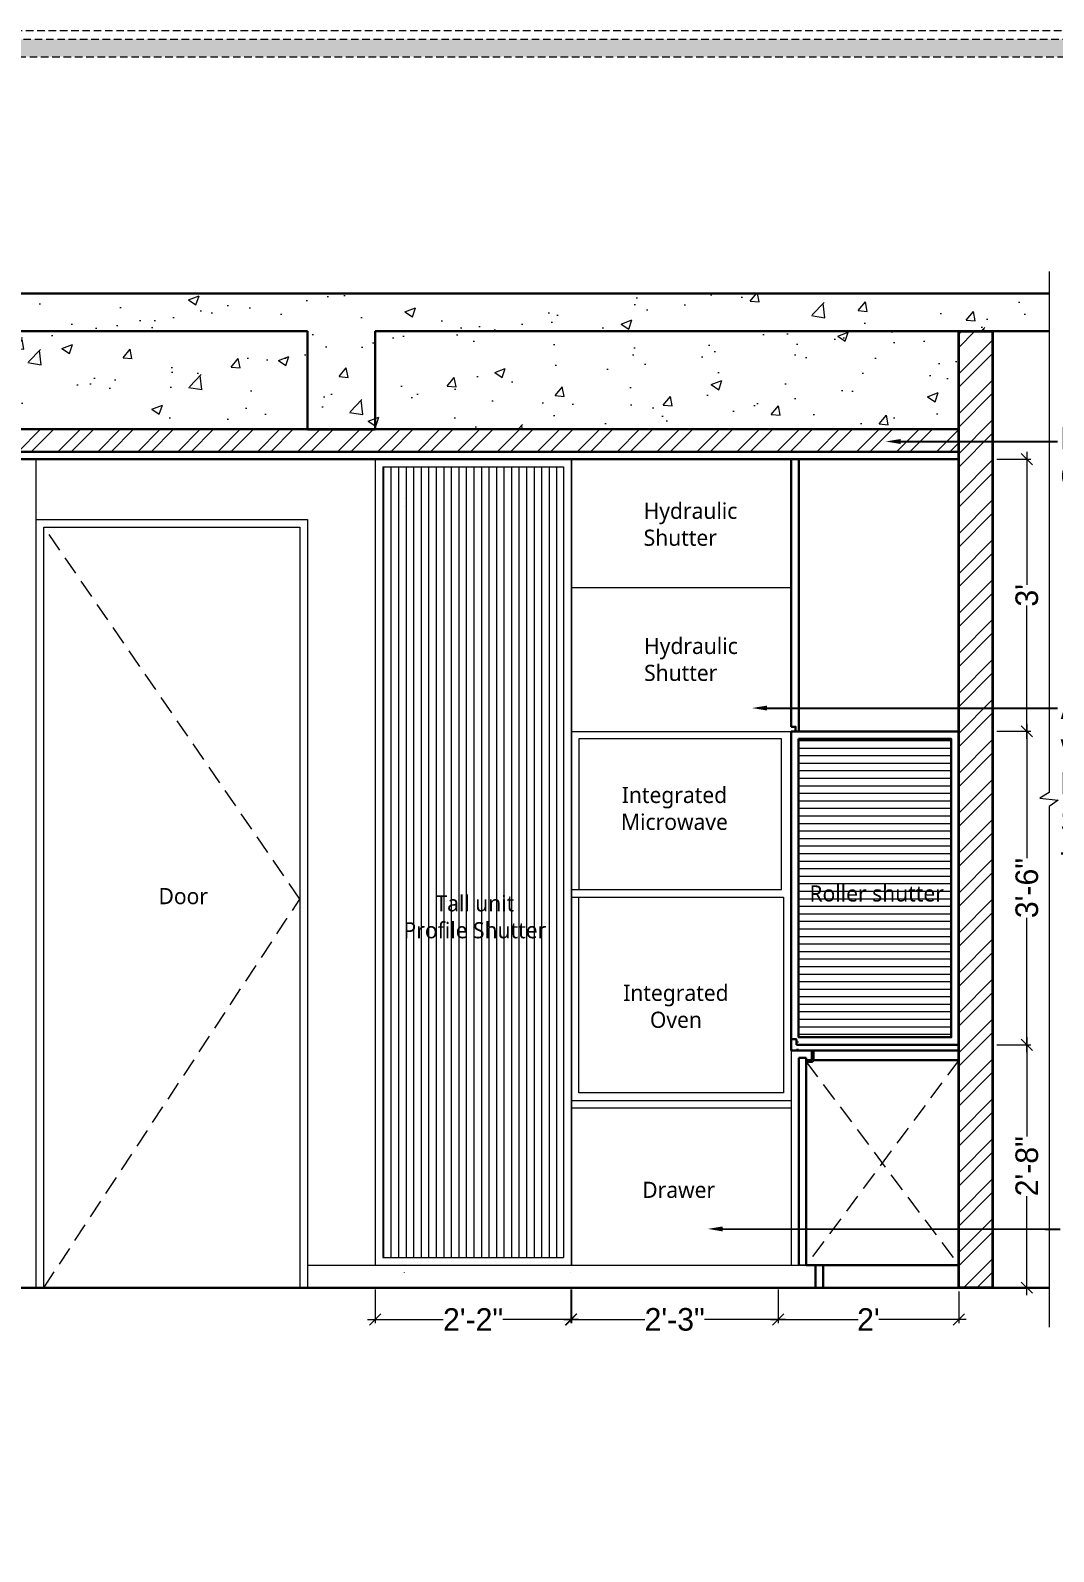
# Model space of a CAD drawing. Header units: millimetres. Extents: x 56222 to 3066687, y -650199 to -121287.
# Drawn here: x 140766.1 to 140902, y -184253.3 to -184051.3 of the extents above; entities that cross this region are included whole.
import ezdxf
from ezdxf import colors
from ezdxf.entities.mleader import LeaderData, LeaderLine
from ezdxf.math import Vec2, Vec3

# ---------------------------------------------------------------- set-up
doc = ezdxf.new("R2010")
doc.units = ezdxf.units.MM
doc.header["$MEASUREMENT"] = 0
doc.header["$PDMODE"] = 35
for name, pattern in [('DASHED', [0.75, 0.5, -0.25]), ('DASHED2', [0.375, 0.25, -0.125]), ('DASHEDX2', [1.5, 1, -0.5])]:
    doc.linetypes.add(name, pattern=pattern)
doc.layers.get('Defpoints').update_dxf_attribs({"color": 220})
doc.layers.add('AR HATCH-7', color=7, linetype='Continuous')
doc.layers.add('str coll', color=6, linetype='Continuous')
for name, color, linetype, lineweight in [('COLUMN', 1, 'Continuous', 30), ('Dimension', 10, 'DASHEDX2', 20), ('el', 7, 'Continuous', 20), ('ELEVATION', 250, 'Continuous', 9), ('FIRST FLOOR ( DW_RAIL )', 7, 'Continuous', 9), ('FURNITURE', 32, 'Continuous', 9), ('furniture dimensions', 1, 'DASHED', 0), ('FURNITURE-1', 252, 'Continuous', 13), ('Labelling', 1, 'Continuous', 25), ('SECTION ( SLAB PLine )', 104, 'Continuous', 30), ('Text', 7, 'Continuous', 15), ('wall', 7, 'Continuous', 30)]:
    doc.layers.add(name, color=color, linetype=linetype, lineweight=lineweight)
doc.layers.add('hatch', color=250, linetype='Continuous', lineweight=9, transparency=0.5)
doc.styles.add('century g', font='GOTHIC.TTF')
doc.styles.get("Standard").update_dxf_attribs({"font": 'arial.ttf', "height": 6})
doc.styles.add('style4', font='ARIALN.TTF')
doc.dimstyles.new('Archana', dxfattribs={"dimtxt": 2, "dimasz": 0.75, "dimexe": 0.5, "dimexo": 0.5, "dimgap": 0, "dimtad": 0, "dimzin": 0, "dimdsep": 46, "dimlunit": 4, "dimtxsty": 'century g', "dimblk": 'OBLIQUE', "dimcen": 0, "dimdle": 1, "dimclrd": 256, "dimclre": 256, "dimclrt": 256, "dimadec": 0, "dimazin": 0, "dimtfac": 1, "dimtofl": 0, "dimtmove": 1, "dimatfit": 3, "dimfxl": 1, "dimfxlon": 1, "dimtolj": 1, "dimtzin": 0, "dimlwd": -1, "dimlwe": -1, "dimarcsym": 0})
pattern_1 = [(50, (1826.904, 5.807), (14.34520365, -1.2550427), [1.5, -16.5]), (355, (1826.904, 5.807), (-2.7750267, 15.0438427), [1.2, -13.2]), (100.4514445, (1828.099, 5.702), (11.5701769, 13.7887998), [1.2748038, -14.0228422]), (46.1842, (1826.904, 9.807), (21.3448266, -3.3103856), [2.25, -24.75]), (96.635635, (1828.682, 9.531), (18.693239, 19.482372), [1.9122068, -21.0342752]), (351.184164, (1826.904, 9.807), (18.693239, 19.482372), [1.8, -19.8]), (21, (1828.904, 8.807), (11.93814104, -8.0523778), [1.5, -16.5]), (326, (1828.904, 8.807), (4.8663066, 14.5030009), [1.2, -13.2]), (71.451445, (1829.899, 8.136), (16.8044475, 6.45062306), [1.2748038, -14.0228422]), (37.5, (1826.904, 5.807), (0.24319711, 6.65787708), [0, -13.04, 0, -13.4, 0, -13.25]), (7.5, (1826.904, 5.807), (5.26139075, 7.88823424), [0, -7.64, 0, -12.74, 0, -5.05]), (327.5, (1822.444, 5.807), (10.67644872, -0.45109743), [0, -5, 0, -15.6, 0, -20.7]), (317.5, (1820.444, 5.807), (11.6637234, 2.00209965), [0, -6.5, 0, -10.36, 0, -14.7])]

# ---------------------------------------------------------------- blocks, each defined once
blk = doc.blocks.new('_Oblique')
at = {"layer": 'wall', "color": 0, "lineweight": -2}
blk.add_line((-0.5, -0.5), (0.5, 0.5), dxfattribs=at)
blk = doc.blocks.new('*D400')
at = {"layer": 'Defpoints', "color": 0, "linetype": 'Continuous', "lineweight": 30, "transparency": 16777216}
for p in [(140811.86, -184215.24), (140837.85, -184215.16), (140837.85, -184222.47)]:
    blk.add_point(p, dxfattribs=at)
at = {"layer": 'furniture dimensions', "color": 5, "linetype": 'ByBlock', "transparency": 16777216}
blk.add_line((140811.86, -184218.47), (140811.86, -184222.97), dxfattribs=at)
at = {"layer": 'furniture dimensions', "color": 5, "linetype": 'Continuous', "transparency": 16777216}
for p, q in [((140837.85, -184218.47), (140837.85, -184222.97)), ((140810.86, -184222.47), (140820.9, -184222.47)), ((140838.85, -184222.47), (140828.81, -184222.47))]:
    blk.add_line(p, q, dxfattribs=at)
at = {"layer": 'furniture dimensions', "color": 5, "linetype": 'Continuous', "transparency": 16777216, "xscale": 1.5, "yscale": 1.5, "zscale": 1.5, "rotation": 180}
blk.add_blockref('_Oblique', (140811.86, -184222.47), dxfattribs=at)
at = {"layer": 'furniture dimensions', "color": 5, "linetype": 'Continuous', "transparency": 16777216, "xscale": 1.5, "yscale": 1.5, "zscale": 1.5}
blk.add_blockref('_Oblique', (140837.85, -184222.47), dxfattribs=at)
at = {"layer": 'furniture dimensions', "linetype": 'Continuous', "lineweight": 0, "transparency": 16777216, "insert": (140824.86, -184222.47), "char_height": 3, "attachment_point": 5, "style": 'century g'}
blk.add_mtext('\\A1;2\'-2"', dxfattribs=at)
blk = doc.blocks.new('*D401')
at = {"layer": 'Defpoints', "color": 0, "linetype": 'Continuous', "lineweight": 30, "transparency": 16777216}
for p in [(140837.91, -184215.24), (140865.36, -184215.24), (140865.36, -184222.47)]:
    blk.add_point(p, dxfattribs=at)
at = {"layer": 'furniture dimensions', "color": 5, "linetype": 'ByBlock', "transparency": 16777216}
blk.add_line((140837.91, -184218.47), (140837.91, -184222.97), dxfattribs=at)
at = {"layer": 'furniture dimensions', "color": 5, "linetype": 'Continuous', "transparency": 16777216}
for p, q in [((140865.36, -184218.47), (140865.36, -184222.97)), ((140836.91, -184222.47), (140847.68, -184222.47)), ((140866.36, -184222.47), (140855.59, -184222.47))]:
    blk.add_line(p, q, dxfattribs=at)
at = {"layer": 'furniture dimensions', "color": 5, "linetype": 'Continuous', "transparency": 16777216, "xscale": 1.5, "yscale": 1.5, "zscale": 1.5, "rotation": 180}
blk.add_blockref('_Oblique', (140837.91, -184222.47), dxfattribs=at)
at = {"layer": 'furniture dimensions', "color": 5, "linetype": 'Continuous', "transparency": 16777216, "xscale": 1.5, "yscale": 1.5, "zscale": 1.5}
blk.add_blockref('_Oblique', (140865.36, -184222.47), dxfattribs=at)
at = {"layer": 'furniture dimensions', "linetype": 'Continuous', "lineweight": 0, "transparency": 16777216, "insert": (140851.63, -184222.47), "char_height": 3, "attachment_point": 5, "style": 'century g'}
blk.add_mtext('\\A1;2\'-3"', dxfattribs=at)
blk = doc.blocks.new('*D402')
at = {"layer": 'Defpoints', "color": 0, "linetype": 'Continuous', "lineweight": 30, "transparency": 16777216}
for p in [(140865.36, -184218.24), (140889.36, -184218.24), (140865.36, -184222.47)]:
    blk.add_point(p, dxfattribs=at)
at = {"layer": 'furniture dimensions', "color": 5, "linetype": 'Continuous', "transparency": 16777216}
for p, q in [((140865.36, -184218.74), (140865.36, -184222.97)), ((140864.36, -184222.47), (140875.98, -184222.47)), ((140890.36, -184222.47), (140878.74, -184222.47))]:
    blk.add_line(p, q, dxfattribs=at)
at = {"layer": 'furniture dimensions', "color": 5, "linetype": 'ByBlock', "transparency": 16777216}
blk.add_line((140889.36, -184218.74), (140889.36, -184222.97), dxfattribs=at)
at = {"layer": 'furniture dimensions', "color": 5, "linetype": 'Continuous', "transparency": 16777216, "xscale": 1.5, "yscale": 1.5, "zscale": 1.5, "rotation": 180}
blk.add_blockref('_Oblique', (140865.36, -184222.47), dxfattribs=at)
at = {"layer": 'furniture dimensions', "color": 5, "linetype": 'Continuous', "transparency": 16777216, "xscale": 1.5, "yscale": 1.5, "zscale": 1.5}
blk.add_blockref('_Oblique', (140889.36, -184222.47), dxfattribs=at)
at = {"layer": 'furniture dimensions', "linetype": 'Continuous', "lineweight": 0, "transparency": 16777216, "insert": (140877.36, -184222.47), "char_height": 3, "attachment_point": 5, "style": 'century g'}
blk.add_mtext("\\A1;2'", dxfattribs=at)
blk = doc.blocks.new('*D403')
at = {"layer": 'Defpoints', "color": 0, "linetype": 'Continuous', "lineweight": 30, "transparency": 16777216}
for p in [(140867.83, -184185.99), (140898.41, -184185.99), (140887, -184218.24)]:
    blk.add_point(p, dxfattribs=at)
at = {"layer": 'furniture dimensions', "color": 5, "linetype": 'Continuous', "transparency": 16777216}
for p, q in [((140894.41, -184185.99), (140898.91, -184185.99)), ((140898.41, -184184.99), (140898.41, -184198.16)), ((140898.41, -184219.24), (140898.41, -184206.07))]:
    blk.add_line(p, q, dxfattribs=at)
at = {"layer": 'furniture dimensions', "color": 5, "linetype": 'ByBlock', "transparency": 16777216}
blk.add_line((140894.41, -184218.24), (140898.91, -184218.24), dxfattribs=at)
at = {"layer": 'furniture dimensions', "color": 5, "linetype": 'Continuous', "transparency": 16777216, "xscale": 1.5, "yscale": 1.5, "zscale": 1.5}
for p, rotation in [((140898.41, -184185.99), 90), ((140898.41, -184218.24), 270)]:
    blk.add_blockref('_Oblique', p, dxfattribs=dict(at, rotation=rotation))
at = {"layer": 'furniture dimensions', "linetype": 'Continuous', "lineweight": 0, "transparency": 16777216, "insert": (140898.41, -184202.12), "char_height": 3, "attachment_point": 5, "rotation": 90, "style": 'century g'}
blk.add_mtext('\\A1;2\'-8"', dxfattribs=at)
blk = doc.blocks.new('*D404')
at = {"layer": 'Defpoints', "color": 0, "linetype": 'Continuous', "lineweight": 30, "transparency": 16777216}
for p in [(140887, -184144.37), (140898.41, -184144.37), (140887, -184185.98)]:
    blk.add_point(p, dxfattribs=at)
at = {"layer": 'furniture dimensions', "color": 5, "linetype": 'Continuous', "transparency": 16777216}
for p, q in [((140898.41, -184143.37), (140898.41, -184161.23)), ((140894.41, -184144.37), (140898.91, -184144.37)), ((140898.41, -184186.98), (140898.41, -184169.12))]:
    blk.add_line(p, q, dxfattribs=at)
at = {"layer": 'furniture dimensions', "color": 5, "linetype": 'ByBlock', "transparency": 16777216}
blk.add_line((140894.41, -184185.98), (140898.91, -184185.98), dxfattribs=at)
at = {"layer": 'furniture dimensions', "color": 5, "linetype": 'Continuous', "transparency": 16777216, "xscale": 1.5, "yscale": 1.5, "zscale": 1.5}
for p, rotation in [((140898.41, -184144.37), 90), ((140898.41, -184185.98), 270)]:
    blk.add_blockref('_Oblique', p, dxfattribs=dict(at, rotation=rotation))
at = {"layer": 'furniture dimensions', "linetype": 'Continuous', "lineweight": 0, "transparency": 16777216, "insert": (140898.41, -184165.18), "char_height": 3, "attachment_point": 5, "rotation": 90, "style": 'century g'}
blk.add_mtext('\\A1;3\'-6"', dxfattribs=at)
blk = doc.blocks.new('*D405')
at = {"layer": 'Defpoints', "color": 0, "linetype": 'Continuous', "lineweight": 30, "transparency": 16777216}
for p in [(140887, -184108.24), (140898.41, -184108.24), (140887, -184144.37)]:
    blk.add_point(p, dxfattribs=at)
at = {"layer": 'furniture dimensions', "color": 5, "linetype": 'Continuous', "transparency": 16777216}
for p, q in [((140898.41, -184107.24), (140898.41, -184124.94)), ((140894.41, -184108.24), (140898.91, -184108.24)), ((140898.41, -184145.37), (140898.41, -184127.67))]:
    blk.add_line(p, q, dxfattribs=at)
at = {"layer": 'furniture dimensions', "color": 5, "linetype": 'ByBlock', "transparency": 16777216}
blk.add_line((140894.41, -184144.37), (140898.91, -184144.37), dxfattribs=at)
at = {"layer": 'furniture dimensions', "color": 5, "linetype": 'Continuous', "transparency": 16777216, "xscale": 1.5, "yscale": 1.5, "zscale": 1.5}
for p, rotation in [((140898.41, -184108.24), 90), ((140898.41, -184144.37), 270)]:
    blk.add_blockref('_Oblique', p, dxfattribs=dict(at, rotation=rotation))
at = {"layer": 'furniture dimensions', "linetype": 'Continuous', "lineweight": 0, "transparency": 16777216, "insert": (140898.41, -184126.31), "char_height": 3, "attachment_point": 5, "rotation": 90, "style": 'century g'}
blk.add_mtext("\\A1;3'", dxfattribs=at)

msp = doc.modelspace()

# ---------------------------------------------------------------- hatches: boundary and pattern name
at = {"layer": 'AR HATCH-7', "lineweight": 18, "true_color": 0x939598, "transparency": 33554687}
h = msp.add_hatch(dxfattribs=at)
h.set_pattern_fill('ANSI32', color=252, scale=10)
h.paths.add_polyline_path([(140657.357, -184091.242), (140648.357, -184091.242), (140648.357, -184154.242), (140657.357, -184154.242)])
h.paths.add_polyline_path([(140657.357, -184174.242), (140648.357, -184174.242), (140648.357, -184218.242), (140657.357, -184218.242)])
h.paths.add_polyline_path([(140666.026, -184223.83), (140675.66, -184223.83), (140675.66, -184217.354), (140666.026, -184217.354)], flags=9)
h.paths.add_polyline_path([(140648.819, -184207.071), (140648.819, -184197.438), (140642.342, -184197.438), (140642.342, -184207.071)], flags=9)
h.paths.add_polyline_path([(140648.819, -184175.071), (140648.819, -184165.438), (140642.342, -184165.438), (140642.342, -184175.071)], flags=9)
h.paths.add_polyline_path([(140648.819, -184150.139), (140648.819, -184140.506), (140642.342, -184140.506), (140642.342, -184150.139)], flags=9)
h.paths.add_polyline_path([(140648.856, -184126.905), (140648.856, -184117.272), (140642.38, -184117.272), (140642.38, -184126.905)], flags=9)
h.paths.add_polyline_path([(140690.292, -184223.83), (140699.925, -184223.83), (140699.925, -184217.354), (140690.292, -184217.354)], flags=9)
h.paths.add_polyline_path([(140711.293, -184223.83), (140720.926, -184223.83), (140720.926, -184217.354), (140711.293, -184217.354)], flags=9)
h.paths.add_polyline_path([(140817.591, -184225.606), (140827.224, -184225.606), (140827.224, -184219.13), (140817.591, -184219.13)], flags=9)
h.paths.add_polyline_path([(140846.278, -184225.606), (140855.911, -184225.606), (140855.911, -184219.13), (140846.278, -184219.13)], flags=9)
h.paths.add_polyline_path([(140875.106, -184225.644), (140879.746, -184225.644), (140879.746, -184219.168), (140875.106, -184219.168)], flags=9)
h.paths.add_polyline_path([(140901.543, -184207.072), (140901.543, -184197.438), (140895.067, -184197.438), (140895.067, -184207.072)], flags=9)
h.paths.add_polyline_path([(140811.116, -184175.189), (140811.116, -184165.556), (140804.64, -184165.556), (140804.64, -184175.189)], flags=9)
h.paths.add_polyline_path([(140659.793, -184160.572), (140669.427, -184160.572), (140669.427, -184154.096), (140659.793, -184154.096)], flags=9)
h.paths.add_polyline_path([(140648.856, -184108.799), (140648.856, -184103.693), (140642.38, -184103.693), (140642.38, -184108.799)], flags=9)
h.paths.add_polyline_path([(140865.016, -184184.702), (140865.016, -184175.069), (140858.54, -184175.069), (140858.54, -184184.702)], flags=9)
h.paths.add_polyline_path([(140865.016, -184161.594), (140865.016, -184149.646), (140858.54, -184149.646), (140858.54, -184161.594)], flags=9)
h.paths.add_polyline_path([(140902.233, -184227.145), (140921.535, -184227.145), (140921.535, -184205.797), (140902.233, -184205.797)], flags=9)
h.paths.add_polyline_path([(140846.755, -184139.175), (140860.46, -184139.175), (140860.46, -184130.442), (140846.755, -184130.442)], flags=9)
h.paths.add_polyline_path([(140656.994, -184234.273), (140710.719, -184234.273), (140710.719, -184223.97), (140656.994, -184223.97)], flags=9)
h.paths.add_polyline_path([(140926.85, -184144.378), (140963.289, -184144.378), (140963.289, -184140.495), (140926.85, -184140.495)], flags=9)
h.paths.add_polyline_path([(140933.903, -184125.371), (140954.813, -184125.371), (140954.813, -184121.489), (140933.903, -184121.489)], flags=9)
h.paths.add_polyline_path([(140935.94, -184120.947), (140951.021, -184120.947), (140951.021, -184117.067), (140935.94, -184117.067)], flags=9)
h.paths.add_polyline_path([(140930.025, -184076.96), (140956.272, -184076.96), (140956.272, -184072.944), (140930.025, -184072.944)], flags=9)
h.paths.add_polyline_path([(140934.536, -184072.08), (140951.739, -184072.08), (140951.739, -184068.066), (140934.536, -184068.066)], flags=9)
h.paths.add_polyline_path([(140947.701, -184208.495), (140961.679, -184208.495), (140961.679, -184205.546), (140947.701, -184205.546)], flags=9)
h.paths.add_polyline_path([(140943.73, -184156.49), (140958.287, -184156.49), (140958.287, -184153.578), (140943.73, -184153.578)], flags=9)
h.paths.add_polyline_path([(140924.306, -184168.719), (140935.47, -184168.719), (140935.47, -184165.768), (140924.306, -184165.768)], flags=9)
h.paths.add_polyline_path([(140924.895, -184156.447), (140933.667, -184156.447), (140933.667, -184153.596), (140924.895, -184153.596)], flags=9)
h.paths.add_polyline_path([(140922.006, -184135.54), (140948.651, -184135.54), (140948.651, -184131.526), (140922.006, -184131.526)], flags=9)
h.paths.add_polyline_path([(140927.026, -184251.755), (140948.437, -184251.755), (140948.437, -184248.406), (140927.026, -184248.406)], flags=9)
h.paths.add_polyline_path([(140926.602, -184247.06), (140943.888, -184247.06), (140943.888, -184243.712), (140926.602, -184243.712)], flags=9)
h.paths.add_polyline_path([(140926.999, -184241.739), (140958.754, -184241.739), (140958.754, -184238.39), (140926.999, -184238.39)], flags=9)
h.paths.add_polyline_path([(140927.271, -184237.125), (140951.927, -184237.125), (140951.927, -184233.777), (140927.271, -184233.777)], flags=9)
h.paths.add_polyline_path([(140921.372, -184113.432), (140950.229, -184113.432), (140950.229, -184109.419), (140921.372, -184109.419)], flags=9)
h.paths.add_polyline_path([(140922.01, -184106.035), (140960.678, -184106.035), (140960.678, -184095.805), (140922.01, -184095.805)], flags=9)
h.paths.add_polyline_path([(140922.01, -184094.946), (140963.695, -184094.946), (140963.695, -184091.982), (140922.01, -184091.982)], flags=9)
h.paths.add_polyline_path([(140922.01, -184091.122), (140954.427, -184091.122), (140954.427, -184088.159), (140922.01, -184088.159)], flags=9)
h.paths.add_polyline_path([(140922.251, -184085.236), (140933.122, -184085.236), (140933.122, -184082.285), (140922.251, -184082.285)], flags=9)
h.paths.add_polyline_path([(140953.092, -184192.392), (140956.159, -184192.392), (140956.159, -184190.374), (140953.092, -184190.374)], flags=9)
h.paths.add_polyline_path([(140947.589, -184192.392), (140950.655, -184192.392), (140950.655, -184190.374), (140947.589, -184190.374)], flags=9)
h.paths.add_polyline_path([(140922.168, -184193.071), (140941.304, -184193.071), (140941.304, -184190.12), (140922.168, -184190.12)], flags=9)
h.paths.add_polyline_path([(140949.051, -184198.791), (140960.34, -184198.791), (140960.34, -184194.873), (140949.051, -184194.873)], flags=9)
h.paths.add_polyline_path([(140922.169, -184198.739), (140944.109, -184198.739), (140944.109, -184195.79), (140922.169, -184195.79)], flags=9)
h.paths.add_polyline_path([(140950.789, -184204.053), (140958.527, -184204.053), (140958.527, -184200.136), (140950.789, -184200.136)], flags=9)
h.paths.add_polyline_path([(140922.185, -184208.44), (140938.187, -184208.44), (140938.187, -184205.587), (140922.185, -184205.587)], flags=9)
h.paths.add_polyline_path([(140949.493, -184214.269), (140959.887, -184214.269), (140959.887, -184211.417), (140949.493, -184211.417)], flags=9)
h.paths.add_polyline_path([(140922.169, -184214.065), (140941.157, -184214.065), (140941.157, -184211.116), (140922.169, -184211.116)], flags=9)
h.paths.add_polyline_path([(140921.707, -184203.602), (140932.137, -184203.602), (140932.137, -184200.653), (140921.707, -184200.653)], flags=9)
h.paths.add_polyline_path([(140923.473, -184184.038), (140963.613, -184184.038), (140963.613, -184179.076), (140923.473, -184179.076)], flags=9)
h.paths.add_polyline_path([(140927.567, -184061.642), (140960.234, -184061.642), (140960.234, -184057.628), (140927.567, -184057.628)], flags=9)
h.paths.add_polyline_path([(140868.683, -184172.943), (140887.975, -184172.943), (140887.975, -184167.905), (140868.683, -184167.905)], flags=9)
h.paths.add_polyline_path([(140780.507, -184155.438), (140788.346, -184155.438), (140788.346, -184150.4), (140780.507, -184150.4)], flags=9)
h.paths.add_polyline_path([(140741.007, -184206.73), (140750.542, -184206.73), (140750.542, -184201.691), (140741.007, -184201.691)], flags=9)
h.paths.add_polyline_path([(140814.742, -184173.384), (140835.189, -184173.384), (140835.189, -184164.618), (140814.742, -184164.618)], flags=9)
h.paths.add_polyline_path([(140692.846, -184148.48), (140704.998, -184148.48), (140704.998, -184143.441), (140692.846, -184143.441)], flags=9)
h.paths.add_polyline_path([(140714.981, -184207.604), (140726.535, -184207.604), (140726.535, -184202.565), (140714.981, -184202.565)], flags=9)
h.paths.add_polyline_path([(140702.122, -184207.604), (140712.97, -184207.604), (140712.97, -184202.565), (140702.122, -184202.565)], flags=9)
h.paths.add_polyline_path([(140687.522, -184207.695), (140698.37, -184207.695), (140698.37, -184202.656), (140687.522, -184202.656)], flags=9)
h.paths.add_polyline_path([(140846.509, -184207.581), (140857.172, -184207.581), (140857.172, -184202.542), (140846.509, -184202.542)], flags=9)
h.paths.add_polyline_path([(140846.697, -184121.229), (140860.402, -184121.229), (140860.402, -184112.496), (140846.697, -184112.496)], flags=9)
h.paths.add_polyline_path([(140843.73, -184158.932), (140859.318, -184158.932), (140859.318, -184150.229), (140843.73, -184150.229)], flags=9)
h.paths.add_polyline_path([(140844.258, -184185.152), (140859.304, -184185.152), (140859.304, -184176.506), (140844.258, -184176.506)], flags=9)
h = msp.add_hatch(dxfattribs=at)
h.set_pattern_fill('ANSI32', color=252, scale=10)
h.paths.add_polyline_path([(140893.857, -184105.886), (140889.357, -184105.886), (140889.357, -184141.279), (140893.857, -184141.279)])
h.paths.add_polyline_path([(140893.857, -184091.242), (140889.357, -184091.242), (140889.357, -184105.886), (140893.857, -184105.886)])
h.paths.add_polyline_path([(140893.857, -184141.279), (140889.357, -184141.279), (140889.357, -184144.374), (140889.357, -184144.374), (140889.357, -184208.877), (140893.857, -184208.88)])
h.paths.add_polyline_path([(140893.857, -184208.88), (140889.357, -184208.877), (140889.357, -184218.242), (140893.857, -184218.242)])
at = {"layer": 'Dimension', "true_color": 0xd39e00}
h = msp.add_hatch(color=42, dxfattribs=at)
h.paths.add_polyline_path([(140637.648, -184286.106), (140969.579, -184286.106), (140969.579, -184052.469), (140637.648, -184052.469)])
h.paths.add_polyline_path([(140639.978, -184283.777), (140967.249, -184283.777), (140967.249, -184054.798), (140639.978, -184054.798)], flags=16)
at = {"layer": 'FURNITURE', "lineweight": 18, "transparency": 33554600}
h = msp.add_hatch(dxfattribs=at)
h.set_pattern_fill('ANSI31', color=9, scale=8, angle=45)
h.paths.add_polyline_path([(140836.856, -184109.241), (140812.857, -184109.241), (140812.857, -184214.242), (140836.856, -184214.242)])
at = {"layer": 'FURNITURE', "lineweight": 0, "transparency": 33554600}
h = msp.add_hatch(dxfattribs=at)
h.set_pattern_fill('ANSI31', color=9, scale=8, angle=135)
h.set_pattern_definition([(180, (2476.4112, -786.5934), (-1e-16, -1), [])])
h.paths.add_polyline_path([(140888.354, -184145.352), (140868.083, -184145.396), (140868.077, -184186.988), (140867.83, -184186.992), (140867.83, -184186.242), (140867.829, -184186.242), (140867.83, -184184.992), (140888.36, -184184.983)])
at = {"layer": 'FURNITURE-1', "lineweight": 18, "true_color": 0xc7c8ca}
h = msp.add_hatch(dxfattribs=at)
h.set_pattern_fill('AR-CONC', color=9, scale=2)
h.set_pattern_definition(pattern_1)
h.paths.add_polyline_path([(140901.386, -184086.242), (140643.478, -184086.242), (140643.478, -184091.242), (140889.357, -184091.242), (140893.857, -184091.242), (140901.386, -184091.242)])
h = msp.add_hatch(dxfattribs=at)
h.set_pattern_fill('AR-CONC', color=9, scale=2)
h.set_pattern_definition(pattern_1)
h.paths.add_polyline_path([(140889.357, -184091.242), (140811.857, -184091.242), (140657.357, -184091.242), (140657.357, -184104.242), (140889.357, -184104.242)])
at = {"layer": 'FURNITURE-1', "lineweight": 18, "transparency": 33554572}
h = msp.add_hatch(dxfattribs=at)
h.set_pattern_fill('ANSI32', color=6, scale=10)
h.set_pattern_definition([(45, (1826.9038, 5.807), (-2.65165043, 2.65165043), []), (45, (1828.6715, 5.807), (-2.65165043, 2.65165043), [])])
h.paths.add_polyline_path([(140889.357, -184104.242), (140811.857, -184104.242), (140811.857, -184104.271), (140802.857, -184104.271), (140657.357, -184104.242), (140657.357, -184107.242), (140889.357, -184107.242)])

# ---------------------------------------------------------------- linework, layer by layer
at = {"layer": 'COLUMN'}
msp.add_lwpolyline([(140811.857, -184091.242), (140811.857, -184104.271), (140802.857, -184104.271), (140802.857, -184091.242)], dxfattribs=at)
at = {"layer": 'Dimension', "color": 42, "true_color": 0xd39e00, "elevation": 0.119}
for points in [[(140636.483, -184051.304), (140970.744, -184051.304), (140970.744, -184287.271), (140636.483, -184287.271)], [(140637.648, -184052.469), (140969.579, -184052.469), (140969.579, -184286.106), (140637.648, -184286.106)], [(140639.978, -184054.798), (140967.249, -184054.798), (140967.249, -184283.777), (140639.978, -184283.777)]]:
    msp.add_lwpolyline(points, close=True, dxfattribs=at)
at = {"layer": 'el', "lineweight": 0}
msp.add_line((140802.857, -184215.242), (140889.357, -184215.242), dxfattribs=at)
at = {"layer": 'ELEVATION', "color": 9, "lineweight": 0, "true_color": 0xc7c8ca}
msp.add_line((140766.857, -184116.242), (140766.857, -184108.242), dxfattribs=at)
at = {"layer": 'ELEVATION', "lineweight": 0}
for points in [[(140766.857, -184116.242), (140802.857, -184116.242), (140802.857, -184218.242), (140766.857, -184218.242)], [(140767.857, -184117.242), (140801.857, -184117.242), (140801.857, -184218.242), (140767.857, -184218.242)]]:
    msp.add_lwpolyline(points, close=True, dxfattribs=at)
at = {"layer": 'FIRST FLOOR ( DW_RAIL )', "lineweight": 0}
for p, q in [((140869.106, -184215.243), (140868.107, -184215.242)), ((140871.356, -184215.242), (140871.356, -184218.242))]:
    msp.add_line(p, q, dxfattribs=at)
at = {"layer": 'FURNITURE', "lineweight": 0}
for p, q in [((140811.857, -184108.241), (140811.857, -184215.242)), ((140811.857, -184108.241), (140837.909, -184108.242)), ((140812.857, -184109.241), (140812.857, -184214.242)), ((140812.857, -184109.241), (140836.856, -184109.241)), ((140836.856, -184109.241), (140836.856, -184214.242)), ((140837.907, -184108.241), (140837.908, -184215.242)), ((140837.909, -184108.242), (140837.909, -184215.242)), ((140815.73, -184113.482), (140815.73, -184113.482)), ((140815.73, -184114.482), (140815.73, -184114.482)), ((140867.107, -184125.301), (140837.907, -184125.301)), ((140837.907, -184144.372), (140867.107, -184144.372)), ((140865.829, -184145.374), (140838.907, -184145.374)), ((140838.907, -184145.374), (140838.907, -184165.372)), ((140865.829, -184165.372), (140865.829, -184145.374)), ((140837.909, -184165.372), (140865.829, -184165.372)), ((140866.829, -184165.372), (140866.829, -184165.372)), ((140837.909, -184166.372), (140865.83, -184166.372)), ((140867.107, -184185.992), (140867.107, -184185.992)), ((140867.83, -184185.992), (140889.357, -184185.992)), ((140867.107, -184186.742), (140867.107, -184215.242)), ((140870.057, -184188.041), (140888.357, -184188.029)), ((140837.855, -184190.029), (140837.855, -184190.029)), ((140837.912, -184193.374), (140867.107, -184193.374)), ((140837.912, -184194.374), (140867.107, -184194.374)), ((140812.857, -184214.242), (140836.856, -184214.242)), ((140815.729, -184215.16), (140815.73, -184215.16)), ((140815.729, -184216.16), (140815.73, -184216.16)), ((140815.73, -184215.242), (140837.908, -184215.242)), ((140815.73, -184216.16), (140815.73, -184216.242)), ((140815.784, -184215.242), (140889.357, -184215.242)), ((140837.855, -184215.16), (140837.855, -184215.16)), ((140837.855, -184216.16), (140837.855, -184216.16))]:
    msp.add_line(p, q, dxfattribs=at)
at = {"layer": 'FURNITURE', "lineweight": 30}
for p, q in [((140867.107, -184143.756), (140867.107, -184108.247)), ((140867.829, -184108.245), (140889.357, -184108.245)), ((140868.107, -184144.376), (140868.107, -184108.247)), ((140889.357, -184108.245), (140889.357, -184144.374)), ((140867.107, -184144.371), (140867.107, -184185.992)), ((140867.107, -184144.376), (140867.107, -184144.372)), ((140889.357, -184144.374), (140867.107, -184144.374)), ((140870.057, -184188.041), (140889.357, -184188.029))]:
    msp.add_line(p, q, dxfattribs=at)
at = {"layer": 'FURNITURE', "lineweight": 30, "ltscale": 0.4}
for p, q in [((140867.107, -184185.339), (140867.107, -184186.742)), ((140867.73, -184185.242), (140867.207, -184185.242)), ((140867.83, -184185.992), (140889.357, -184185.982)), ((140867.107, -184186.742), (140889.357, -184186.742)), ((140869.106, -184187.742), (140868.106, -184187.742)), ((140868.107, -184215.242), (140868.107, -184187.742)), ((140869.106, -184215.242), (140869.106, -184187.742)), ((140869.106, -184215.243), (140889.357, -184215.243)), ((140870.356, -184215.241), (140870.356, -184218.242)), ((140871.356, -184215.241), (140871.356, -184218.242)), ((140888.356, -184215.242), (140889.357, -184215.242))]:
    msp.add_line(p, q, dxfattribs=at)
at = {"layer": 'FURNITURE', "lineweight": 30}
for points in [[(140867.107, -184143.756), (140867.695, -184143.756), (140867.695, -184144.376), (140867.107, -184144.376), (140867.107, -184144.372)], [(140868.079, -184145.374), (140888.357, -184145.374), (140888.357, -184184.983), (140868.08, -184184.992), (140868.079, -184145.374)]]:
    msp.add_lwpolyline(points, dxfattribs=at)
at = {"layer": 'FURNITURE', "lineweight": 0}
msp.add_lwpolyline([(140866.08, -184192.374), (140838.907, -184192.374), (140838.907, -184166.372), (140866.08, -184166.372)], close=True, dxfattribs=at)
at = {"layer": 'FURNITURE', "lineweight": 30, "ltscale": 0.4}
msp.add_lwpolyline([(140867.83, -184185.992), (140867.83, -184185.342, 0.4142136), (140867.73, -184185.242), (140867.207, -184185.242, 0.4142136), (140867.107, -184185.342), (140867.107, -184186.742), (140867.83, -184186.742)], format="xyb", dxfattribs=at)
msp.add_lwpolyline([(140869.106, -184188.042), (140869.657, -184188.042, 0.4142136), (140869.857, -184187.842), (140869.857, -184186.742), (140870.057, -184186.742), (140870.057, -184188.042, -0.4142136), (140869.857, -184188.242), (140869.106, -184188.242)], format="xyb", close=True, dxfattribs=at)
at = {"layer": 'furniture dimensions', "lineweight": 0}
msp.add_line((140846.805, -184215.242), (140864.306, -184215.242), dxfattribs=at)
at = {"layer": 'hatch', "lineweight": 35, "transparency": 33554687}
msp.add_lwpolyline([(140889.357, -184091.242), (140893.857, -184091.242), (140893.857, -184218.242), (140889.357, -184218.242)], close=True, dxfattribs=at)
at = {"layer": 'Labelling', "color": 9, "linetype": 'DASHED2', "lineweight": 0, "ltscale": 10, "true_color": 0xc7c8ca}
for p, q in [((140801.857, -184166.636), (140767.857, -184117.242)), ((140767.857, -184218.242), (140801.857, -184166.636))]:
    msp.add_line(p, q, dxfattribs=at)
at = {"layer": 'Labelling', "color": 251, "linetype": 'DASHED2', "lineweight": 0, "ltscale": 10, "true_color": 0x636466}
for p, q in [((140889.357, -184188.029), (140869.106, -184215.243)), ((140869.106, -184188.242), (140889.357, -184215.242))]:
    msp.add_line(p, q, dxfattribs=at)
at = {"layer": 'SECTION ( SLAB PLine )', "color": 1}
for p, q in [((140643.478, -184086.242), (140901.386, -184086.242)), ((140643.478, -184091.242), (140802.857, -184091.242)), ((140811.857, -184091.242), (140901.386, -184091.242)), ((140811.857, -184091.242), (140889.357, -184091.242)), ((140657.357, -184104.242), (140889.357, -184104.242)), ((140643.478, -184218.242), (140901.386, -184218.242))]:
    msp.add_line(p, q, dxfattribs=at)
msp.add_lwpolyline([(140811.857, -184104.242), (140811.857, -184104.271), (140802.857, -184104.271), (140802.857, -184104.242)], dxfattribs=at)
at = {"layer": 'str coll', "lineweight": 30}
for p, q in [((140889.357, -184107.242), (140657.357, -184107.242)), ((140889.357, -184108.242), (140657.357, -184108.242))]:
    msp.add_line(p, q, dxfattribs=at)
at = {"layer": 'Text', "color": 251, "linetype": 'Continuous', "lineweight": 0, "true_color": 0x636466}
msp.add_lwpolyline([(140901.386, -184083.295), (140901.386, -184152.48), (140900.125, -184153.261), (140902.559, -184153.511), (140901.386, -184154.348), (140901.386, -184223.477)], dxfattribs=at)

# ---------------------------------------------------------------- texts
at = {"layer": 'Text', "ltscale": 20, "char_height": 2.14365, "attachment_point": 1}
for s, insert, width in [('{\\fMalgun Gothic|b0|i0|c0|p34;\\C1;Hydraulic \\PShutter}', (140847.516, -184114.014), 39.27782), ('{\\fMalgun Gothic|b0|i0|c0|p34;\\C1;Hydraulic \\PShutter}', (140847.575, -184131.96), 39.27782), ('\\pxqc;{\\fMalgun Gothic|b0|i0|c0|p34;\\C1;Integrated\\PMicrowave}', (140843.807, -184151.746), 15.59214), ('{\\fMalgun Gothic|b0|i0|c0|p34;\\C1;Door}', (140783.088, -184165.181), 39.27782), ('\\pxqc;{\\fMalgun Gothic|b0|i0|c0|p34;\\C1;Roller shutter}', (140868.911, -184164.822), 19.10275), ('\\pxqc;{\\fMalgun Gothic|b0|i0|c0|p34;\\C1;Tall unit\\PProfile Shutter}', (140804.934, -184166.136), 40.3291), ('\\pxqc;{\\fMalgun Gothic|b0|i0|c0|p34;\\C1;Integrated\\POven}', (140842.246, -184178.023), 19.10275), ('{\\fMalgun Gothic|b0|i0|c0|p34;\\C1;Drawer}', (140847.329, -184204.181), 39.27782)]:
    msp.add_mtext(s, dxfattribs=dict(at, insert=insert, width=width))

# ---------------------------------------------------------------- dimensions: what is measured, and where the dimension line sits
at = {"layer": 'furniture dimensions', "color": 5, "linetype": 'Continuous', "lineweight": 0}
for base, p1, p2, picture, middle in [((140898.411, -184108.242), (140886.999, -184144.374), (140886.999, -184108.242), '*D405', (140898.411, -184126.308)), ((140898.411, -184144.373), (140886.999, -184185.983), (140886.999, -184144.373), '*D404', (140898.411, -184165.178)), ((140898.411, -184185.992), (140886.999, -184218.242), (140867.829, -184185.992), '*D403', (140898.411, -184202.117))]:
    dim = msp.add_linear_dim(base=base, p1=p1, p2=p2, angle=90, dimstyle='Archana', override={"dimtxt": 3, "dimasz": 1.5, "dimdec": 0, "dimclrd": 5, "dimclre": 5, "dimfxl": 4}, dxfattribs=at)
    dim.commit()
    dim.dimension.update_dxf_attribs({"geometry": picture, "text_midpoint": middle})
for base, p1, p2, picture, middle in [((140837.855, -184222.474), (140811.857, -184215.242), (140837.855, -184215.16), '*D400', (140824.856, -184222.474)), ((140865.358, -184222.474), (140837.909, -184215.242), (140865.358, -184215.242), '*D401', (140851.633, -184222.474)), ((140865.358, -184222.474), (140889.357, -184218.242), (140865.358, -184218.242), '*D402', (140877.358, -184222.474))]:
    dim = msp.add_linear_dim(base=base, p1=p1, p2=p2, dimstyle='Archana', override={"dimtxt": 3, "dimasz": 1.5, "dimdec": 0, "dimclrd": 5, "dimclre": 5, "dimfxl": 4}, dxfattribs=at)
    dim.commit()
    dim.dimension.update_dxf_attribs({"geometry": picture, "text_midpoint": middle})

# ---------------------------------------------------------------- leaders
at = {"layer": 'Text', "color": 1, "lineweight": 0, "ltscale": 20}
ml = msp.add_multileader_mtext('Standard', dxfattribs=at)
ml.set_content('False \\PCeiling', color=1, style='style4')
ml.set_leader_properties()
ml.build(insert=Vec2(0, 0))
ml.multileader.update_dxf_attribs({"dogleg_length": 2.025, "arrow_head_size": 2})
ctx = ml.context
ctx.base_point, ctx.char_height, ctx.arrow_head_size, ctx.landing_gap_size, ctx.plane_origin = Vec3(140902.486, -184105.886), 3, 2, 0.4, Vec3(140835.451, -184105.886)
notes = []
notes.append((ctx, [(0, (1, 1, 0), (140900.462, -184105.886), (1, 0), 2.025, [(0, [(140879.639, -184105.886)], 0, [])])]))
ctx.mtext.insert = Vec3(140902.886, -184103.945)
ml = msp.add_multileader_mtext('Standard', dxfattribs=at)
ml.set_content('Acrylic/\\Pveneer/ \\PPU_\\PShutter \\Pfinished', color=1, style='style4')
ml.set_leader_properties()
ml.build(insert=Vec2(0, 0))
ml.multileader.update_dxf_attribs({"dogleg_length": 2.025, "arrow_head_size": 2})
ctx = ml.context
ctx.base_point, ctx.char_height, ctx.arrow_head_size, ctx.landing_gap_size, ctx.plane_origin = Vec3(140902.486, -184141.279), 3, 2, 0.4, Vec3(140835.451, -184141.279)
notes.append((ctx, [(0, (1, 1, 0), (140900.462, -184141.279), (1, 0), 2.025, [(0, [(140861.913, -184141.279)], 0, [])])]))
ctx.mtext.insert = Vec3(140902.886, -184139.754)
ml = msp.add_multileader_mtext('Standard', dxfattribs=at)
ml.set_content('Acrylic/\\Pveneer/ \\PPU_Drawer\\Pfinished', color=1, style='style4')
ml.set_leader_properties()
ml.build(insert=Vec2(0, 0))
ml.multileader.update_dxf_attribs({"dogleg_length": 2.025, "arrow_head_size": 2})
ctx = ml.context
ctx.base_point, ctx.char_height, ctx.arrow_head_size, ctx.landing_gap_size, ctx.plane_origin = Vec3(140902.847, -184210.464), 3, 2, 0.4, Vec3(140835.812, -184210.464)
notes.append((ctx, [(0, (1, 1, 0), (140900.823, -184210.464), (1, 0), 2.025, [(0, [(140856.024, -184210.44)], 0, [])])]))
ctx.mtext.insert = Vec3(140903.247, -184208.939)
for ctx, leaders in notes:
    for number, flags, end, landing, length, lines in leaders:
        leader = LeaderData()
        leader.index, (leader.has_last_leader_line, leader.has_dogleg_vector, leader.attachment_direction) = number, flags
        leader.last_leader_point, leader.dogleg_vector, leader.dogleg_length = Vec3(end), Vec3(landing), length
        for number, points, colour, breaks in lines:
            line = LeaderLine()
            line.index, line.vertices, line.color, line.breaks = number, Vec3.list(points), colors.encode_raw_color(colour), breaks
            leader.lines.append(line)
        ctx.leaders.append(leader)

doc.saveas('drawing.dxf')
